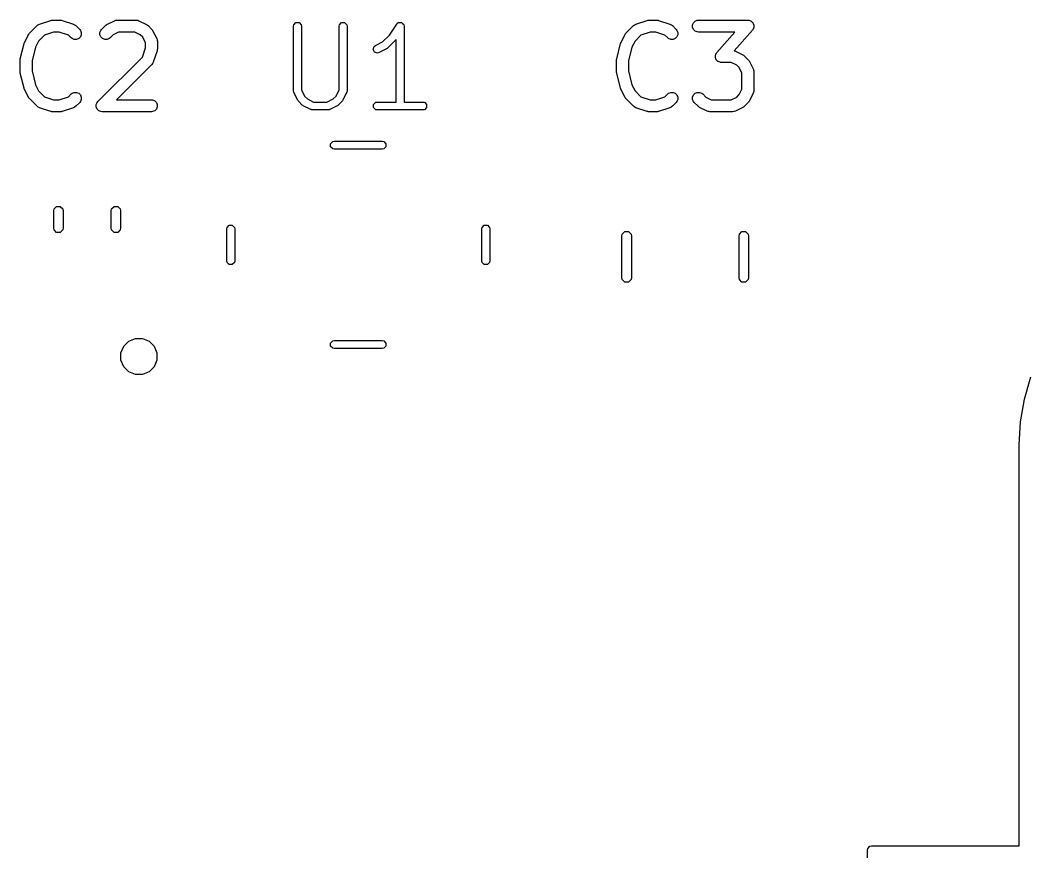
# Model space of a CAD drawing. Header units: inches. Extents: x 2.93 to 6.73, y -4.05 to -2.01.
# Drawn here: x 3.9787 to 4.4753, y -2.4179 to -2.0071 of the extents above; entities that cross this region are included whole.
import ezdxf

# ---------------------------------------------------------------- set-up
doc = ezdxf.new("R2010")
doc.units = ezdxf.units.IN
doc.header["$MEASUREMENT"] = 0
doc.layers.add('BLACK', color=7, linetype='CONTINUOUS')

msp = doc.modelspace()

# ---------------------------------------------------------------- linework, layer by layer
at = {"layer": 'BLACK', "linetype": 'CONTINUOUS'}
for p, q in [((3.98333, -2.01357), (3.98708, -2.00982)), ((3.98708, -2.00982), (3.98752, -2.00945)), ((3.98752, -2.00945), (3.98762, -2.00941)), ((3.98762, -2.00941), (3.9877, -2.00934)), ((3.9877, -2.00934), (3.98823, -2.00911)), ((3.98823, -2.00911), (3.99385, -2.00723)), ((3.99385, -2.00723), (3.99414, -2.00717)), ((3.99414, -2.00717), (3.99421, -2.00714)), ((3.99421, -2.00714), (3.99432, -2.00713)), ((3.99432, -2.00713), (3.99442, -2.0071)), ((3.99442, -2.0071), (3.9945, -2.00711)), ((3.9945, -2.00711), (3.99479, -2.00708)), ((3.99479, -2.00708), (3.99854, -2.00708)), ((3.99854, -2.00708), (3.99883, -2.00711)), ((3.99883, -2.00711), (3.99891, -2.0071)), ((3.99891, -2.0071), (3.99901, -2.00713)), ((3.99901, -2.00713), (3.99911, -2.00714)), ((3.99911, -2.00714), (3.99919, -2.00717)), ((3.99919, -2.00717), (3.99947, -2.00723)), ((3.99947, -2.00723), (4.0051, -2.00911)), ((4.0051, -2.00911), (4.00562, -2.00934)), ((4.00562, -2.00934), (4.0057, -2.00941)), ((4.0057, -2.00941), (4.0058, -2.00945)), ((4.0058, -2.00945), (4.00625, -2.00982)), ((4.00625, -2.00982), (4.00812, -2.01169)), ((4.01895, -2.01169), (4.02082, -2.00982)), ((4.02082, -2.00982), (4.02105, -2.00963)), ((4.02105, -2.00963), (4.0211, -2.00957)), ((4.0211, -2.00957), (4.02119, -2.00952)), ((4.02119, -2.00952), (4.02127, -2.00945)), ((4.02127, -2.00945), (4.02134, -2.00942)), ((4.02134, -2.00942), (4.02159, -2.00927)), ((4.02159, -2.00927), (4.02534, -2.00739)), ((4.02534, -2.00739), (4.02588, -2.00718)), ((4.02588, -2.00718), (4.02599, -2.00718)), ((4.02599, -2.00718), (4.02608, -2.00714)), ((4.02608, -2.00714), (4.02666, -2.00708)), ((4.02666, -2.00708), (4.03603, -2.00708)), ((4.03603, -2.00708), (4.03661, -2.00714)), ((4.03661, -2.00714), (4.03671, -2.00718)), ((4.03671, -2.00718), (4.03681, -2.00718)), ((4.03681, -2.00718), (4.03735, -2.00739)), ((4.03735, -2.00739), (4.0411, -2.00927)), ((4.0411, -2.00927), (4.04135, -2.00942)), ((4.04135, -2.00942), (4.04142, -2.00945)), ((4.04142, -2.00945), (4.0415, -2.00952)), ((4.0415, -2.00952), (4.04159, -2.00957)), ((4.04159, -2.00957), (4.04164, -2.00963)), ((4.04164, -2.00963), (4.04187, -2.00982)), ((4.04187, -2.00982), (4.04375, -2.01169)), ((4.1137, -2.01013), (4.11385, -2.00938)), ((4.1137, -2.04201), (4.1137, -2.01013)), ((4.11385, -2.00938), (4.11492, -2.00832)), ((4.11492, -2.00832), (4.11643, -2.00832)), ((4.11643, -2.00832), (4.11749, -2.00938)), ((4.11749, -2.00938), (4.11764, -2.01013)), ((4.11764, -2.01013), (4.11764, -2.04154)), ((4.1362, -2.01013), (4.13635, -2.00938)), ((4.1362, -2.04154), (4.1362, -2.01013)), ((4.13635, -2.00938), (4.13742, -2.00832)), ((4.13742, -2.00832), (4.13892, -2.00832)), ((4.13892, -2.00832), (4.13999, -2.00938)), ((4.13999, -2.00938), (4.14014, -2.01013)), ((4.14014, -2.01013), (4.14014, -2.04201)), ((4.16101, -2.0145), (4.16465, -2.00904)), ((4.16465, -2.00904), (4.1652, -2.0085)), ((4.1652, -2.0085), (4.1654, -2.00846)), ((4.1654, -2.00846), (4.16554, -2.00832)), ((4.16554, -2.00832), (4.16611, -2.00832)), ((4.16611, -2.00832), (4.16667, -2.0082)), ((4.16667, -2.0082), (4.16684, -2.00832)), ((4.16684, -2.00832), (4.16704, -2.00832)), ((4.16704, -2.00832), (4.16745, -2.00872)), ((4.16745, -2.00872), (4.16793, -2.00904)), ((4.16793, -2.00904), (4.16797, -2.00924)), ((4.16797, -2.00924), (4.16811, -2.00938)), ((4.16811, -2.00938), (4.16826, -2.01013)), ((4.16826, -2.01013), (4.16826, -2.04754)), ((4.27781, -2.01357), (4.28156, -2.00982)), ((4.28156, -2.00982), (4.28201, -2.00945)), ((4.28201, -2.00945), (4.28211, -2.00941)), ((4.28211, -2.00941), (4.28219, -2.00934)), ((4.28219, -2.00934), (4.28272, -2.00911)), ((4.28272, -2.00911), (4.28834, -2.00723)), ((4.28834, -2.00723), (4.28863, -2.00717)), ((4.28863, -2.00717), (4.2887, -2.00714)), ((4.2887, -2.00714), (4.2888, -2.00713)), ((4.2888, -2.00713), (4.28891, -2.0071)), ((4.28891, -2.0071), (4.28898, -2.00711)), ((4.28898, -2.00711), (4.28928, -2.00708)), ((4.28928, -2.00708), (4.29303, -2.00708)), ((4.29303, -2.00708), (4.29332, -2.00711)), ((4.29332, -2.00711), (4.2934, -2.0071)), ((4.2934, -2.0071), (4.2935, -2.00713)), ((4.2935, -2.00713), (4.2936, -2.00714)), ((4.2936, -2.00714), (4.29367, -2.00717)), ((4.29367, -2.00717), (4.29396, -2.00723)), ((4.29396, -2.00723), (4.29958, -2.00911)), ((4.29958, -2.00911), (4.30011, -2.00934)), ((4.30011, -2.00934), (4.30019, -2.00941)), ((4.30019, -2.00941), (4.30029, -2.00945)), ((4.30029, -2.00945), (4.30074, -2.00982)), ((4.30074, -2.00982), (4.30261, -2.01169)), ((4.31075, -2.00946), (4.31119, -2.00839)), ((4.31075, -2.01061), (4.31075, -2.00946)), ((4.31119, -2.01167), (4.31075, -2.01061)), ((4.31119, -2.00839), (4.31201, -2.00758)), ((4.31201, -2.00758), (4.31307, -2.00714)), ((4.31307, -2.00714), (4.31365, -2.00708)), ((4.31365, -2.00708), (4.33802, -2.00708)), ((4.33802, -2.00708), (4.33832, -2.00711)), ((4.33832, -2.00711), (4.3384, -2.0071)), ((4.3384, -2.0071), (4.33846, -2.00712)), ((4.33846, -2.00712), (4.3386, -2.00714)), ((4.3386, -2.00714), (4.33904, -2.00732)), ((4.33904, -2.00732), (4.33949, -2.00747)), ((4.33949, -2.00747), (4.33957, -2.00754)), ((4.33957, -2.00754), (4.33966, -2.00758)), ((4.33966, -2.00758), (4.34, -2.00792)), ((4.34, -2.00792), (4.34036, -2.00823)), ((4.34036, -2.00823), (4.3404, -2.00832)), ((4.3404, -2.00832), (4.34048, -2.00839)), ((4.34048, -2.00839), (4.34066, -2.00883)), ((4.34073, -2.01105), (4.34058, -2.01151)), ((4.34066, -2.00883), (4.34087, -2.00926)), ((4.34092, -2.01061), (4.34073, -2.01105)), ((4.34087, -2.00926), (4.34088, -2.00936)), ((4.34088, -2.00936), (4.34092, -2.00946)), ((4.34092, -2.00946), (4.34092, -2.00994)), ((4.34092, -2.00994), (4.34095, -2.01041)), ((4.34095, -2.01041), (4.34092, -2.01051)), ((4.34092, -2.01051), (4.34092, -2.01061)), ((3.9809, -2.01809), (3.98277, -2.01434)), ((3.98277, -2.01434), (3.98293, -2.01409)), ((3.98293, -2.01409), (3.98296, -2.01402)), ((3.98296, -2.01402), (3.98303, -2.01394)), ((3.98303, -2.01394), (3.98308, -2.01385)), ((3.98308, -2.01385), (3.98314, -2.01379)), ((3.98314, -2.01379), (3.98333, -2.01357)), ((3.99076, -2.01449), (3.98784, -2.01741)), ((3.99527, -2.01299), (3.99076, -2.01449)), ((3.99806, -2.01299), (3.99527, -2.01299)), ((4.00257, -2.01449), (3.99806, -2.01299)), ((4.00395, -2.01587), (4.00257, -2.01449)), ((4.0044, -2.01624), (4.00395, -2.01587)), ((4.00849, -2.01542), (4.00768, -2.01624)), ((4.00812, -2.01169), (4.00849, -2.01214)), ((4.00849, -2.01214), (4.00893, -2.01321)), ((4.00893, -2.01436), (4.00849, -2.01542)), ((4.00893, -2.01321), (4.00893, -2.01436)), ((4.01814, -2.01321), (4.01858, -2.01214)), ((4.01814, -2.01436), (4.01814, -2.01321)), ((4.01858, -2.01542), (4.01814, -2.01436)), ((4.01858, -2.01214), (4.01895, -2.01169)), ((4.01939, -2.01624), (4.01858, -2.01542)), ((4.02312, -2.01587), (4.02268, -2.01624)), ((4.02466, -2.01433), (4.02312, -2.01587)), ((4.02736, -2.01299), (4.02466, -2.01433)), ((4.03534, -2.01299), (4.02736, -2.01299)), ((4.03803, -2.01433), (4.03534, -2.01299)), ((4.03923, -2.01553), (4.03803, -2.01433)), ((4.04058, -2.01823), (4.03923, -2.01553)), ((4.04375, -2.01169), (4.04393, -2.01192)), ((4.04393, -2.01192), (4.04399, -2.01197)), ((4.04399, -2.01197), (4.04405, -2.01206)), ((4.04405, -2.01206), (4.04411, -2.01214)), ((4.04411, -2.01214), (4.04414, -2.01221)), ((4.04414, -2.01221), (4.0443, -2.01246)), ((4.0443, -2.01246), (4.04617, -2.01621)), ((4.15763, -2.01789), (4.16101, -2.0145)), ((4.27539, -2.01809), (4.27726, -2.01434)), ((4.27726, -2.01434), (4.27742, -2.01409)), ((4.27742, -2.01409), (4.27745, -2.01402)), ((4.27745, -2.01402), (4.27751, -2.01394)), ((4.27751, -2.01394), (4.27757, -2.01385)), ((4.27757, -2.01385), (4.27763, -2.01379)), ((4.27763, -2.01379), (4.27781, -2.01357)), ((4.28525, -2.01449), (4.28233, -2.01741)), ((4.28976, -2.01299), (4.28525, -2.01449)), ((4.29255, -2.01299), (4.28976, -2.01299)), ((4.29706, -2.01449), (4.29255, -2.01299)), ((4.29844, -2.01587), (4.29706, -2.01449)), ((4.29888, -2.01624), (4.29844, -2.01587)), ((4.30298, -2.01542), (4.30217, -2.01624)), ((4.30261, -2.01169), (4.30298, -2.01214)), ((4.30298, -2.01214), (4.30342, -2.01321)), ((4.30342, -2.01436), (4.30298, -2.01542)), ((4.30342, -2.01321), (4.30342, -2.01436)), ((4.31201, -2.01249), (4.31119, -2.01167)), ((4.31307, -2.01293), (4.31201, -2.01249)), ((4.31365, -2.01299), (4.31307, -2.01293)), ((4.33151, -2.01299), (4.31365, -2.01299)), ((4.32267, -2.02309), (4.33151, -2.01299)), ((4.34024, -2.01198), (4.33131, -2.02219)), ((4.34042, -2.01173), (4.34024, -2.01198)), ((4.34048, -2.01167), (4.34042, -2.01173)), ((4.3405, -2.01162), (4.34048, -2.01167)), ((4.34058, -2.01151), (4.3405, -2.01162)), ((3.9788, -2.02619), (3.98067, -2.01869)), ((3.98067, -2.01869), (3.98069, -2.01865)), ((3.98069, -2.01863), (3.98078, -2.01839)), ((3.98069, -2.01865), (3.98069, -2.01863)), ((3.98078, -2.01839), (3.98087, -2.01814)), ((3.98087, -2.01814), (3.98088, -2.01813)), ((3.98088, -2.01813), (3.9809, -2.01809)), ((3.98633, -2.02044), (3.98462, -2.02727)), ((3.98784, -2.01741), (3.98633, -2.02044)), ((4.00546, -2.01668), (4.0044, -2.01624)), ((4.00661, -2.01668), (4.00546, -2.01668)), ((4.00768, -2.01624), (4.00661, -2.01668)), ((4.02046, -2.01668), (4.01939, -2.01624)), ((4.02161, -2.01668), (4.02046, -2.01668)), ((4.02268, -2.01624), (4.02161, -2.01668)), ((4.03908, -2.02531), (4.04058, -2.0208)), ((4.04058, -2.0208), (4.04058, -2.01823)), ((4.04617, -2.01621), (4.04638, -2.01675)), ((4.04638, -2.01675), (4.04639, -2.01686)), ((4.04639, -2.01686), (4.04643, -2.01696)), ((4.04643, -2.01696), (4.04648, -2.01753)), ((4.04648, -2.01753), (4.04648, -2.02128)), ((4.15308, -2.02152), (4.15356, -2.02009)), ((4.15356, -2.02009), (4.15416, -2.01962)), ((4.15416, -2.01962), (4.15763, -2.01789)), ((4.15992, -2.02108), (4.15967, -2.02127)), ((4.16018, -2.0209), (4.15992, -2.02108)), ((4.16393, -2.01715), (4.16018, -2.0209)), ((4.16404, -2.01699), (4.16393, -2.01715)), ((4.16418, -2.01685), (4.16404, -2.01699)), ((4.16432, -2.01664), (4.16418, -2.01685)), ((4.16432, -2.04754), (4.16432, -2.01664)), ((4.27329, -2.02619), (4.27516, -2.01869)), ((4.27516, -2.01869), (4.27518, -2.01865)), ((4.27518, -2.01863), (4.27527, -2.01839)), ((4.27518, -2.01865), (4.27518, -2.01863)), ((4.27527, -2.01839), (4.27536, -2.01814)), ((4.27536, -2.01814), (4.27537, -2.01813)), ((4.27537, -2.01813), (4.27539, -2.01809)), ((4.28081, -2.02044), (4.27911, -2.02727)), ((4.28233, -2.01741), (4.28081, -2.02044)), ((4.29995, -2.01668), (4.29888, -2.01624)), ((4.3011, -2.01668), (4.29995, -2.01668)), ((4.30217, -2.01624), (4.3011, -2.01668)), ((4.01707, -2.04731), (4.03908, -2.02531)), ((4.04633, -2.02221), (4.04446, -2.02784)), ((4.0464, -2.02193), (4.04633, -2.02221)), ((4.04643, -2.02186), (4.0464, -2.02193)), ((4.04644, -2.02175), (4.04643, -2.02186)), ((4.04646, -2.02165), (4.04644, -2.02175)), ((4.04648, -2.02128), (4.04646, -2.02157)), ((4.04646, -2.02157), (4.04646, -2.02165)), ((4.15375, -2.02287), (4.15308, -2.02152)), ((4.15518, -2.02335), (4.15375, -2.02287)), ((4.15592, -2.02314), (4.15518, -2.02335)), ((4.15967, -2.02127), (4.15592, -2.02314)), ((4.32197, -2.02465), (4.322, -2.02455)), ((4.322, -2.02513), (4.32197, -2.02465)), ((4.322, -2.02445), (4.32218, -2.02401)), ((4.322, -2.02455), (4.322, -2.02445)), ((4.322, -2.02561), (4.322, -2.02513)), ((4.32204, -2.0257), (4.322, -2.02561)), ((4.32205, -2.0258), (4.32204, -2.0257)), ((4.32226, -2.02623), (4.32205, -2.0258)), ((4.32218, -2.02401), (4.32234, -2.02356)), ((4.32234, -2.02356), (4.32242, -2.02344)), ((4.32242, -2.02344), (4.32244, -2.02339)), ((4.32244, -2.02339), (4.3225, -2.02333)), ((4.3225, -2.02333), (4.32267, -2.02309)), ((4.33131, -2.02219), (4.33184, -2.02239)), ((4.33184, -2.02239), (4.33559, -2.02426)), ((4.33559, -2.02426), (4.33584, -2.02442)), ((4.33584, -2.02442), (4.33591, -2.02445)), ((4.33591, -2.02445), (4.33599, -2.02452)), ((4.33599, -2.02452), (4.33608, -2.02457)), ((4.33608, -2.02457), (4.33613, -2.02463)), ((4.33613, -2.02463), (4.33636, -2.02482)), ((4.33636, -2.02482), (4.33823, -2.02669)), ((3.97871, -2.02691), (3.97872, -2.0268)), ((3.97871, -2.03253), (3.97871, -2.02691)), ((3.97872, -2.02676), (3.97875, -2.02655)), ((3.97872, -2.0268), (3.97872, -2.02676)), ((3.97875, -2.02655), (3.97877, -2.02633)), ((3.97877, -2.02633), (3.97879, -2.02629)), ((3.97879, -2.02629), (3.9788, -2.02619)), ((3.98462, -2.02727), (3.98462, -2.03217)), ((4.04375, -2.02899), (4.02629, -2.04645)), ((4.04411, -2.02855), (4.04375, -2.02899)), ((4.04415, -2.02845), (4.04411, -2.02855)), ((4.04422, -2.02837), (4.04415, -2.02845)), ((4.04446, -2.02784), (4.04422, -2.02837)), ((4.2732, -2.02676), (4.27324, -2.02655)), ((4.27321, -2.0268), (4.2732, -2.02676)), ((4.2732, -2.02691), (4.27321, -2.0268)), ((4.2732, -2.03253), (4.2732, -2.02691)), ((4.27324, -2.02655), (4.27326, -2.02633)), ((4.27326, -2.02633), (4.27327, -2.02629)), ((4.27327, -2.02629), (4.27329, -2.02619)), ((4.27911, -2.02727), (4.27911, -2.03217)), ((4.32244, -2.02667), (4.32226, -2.02623)), ((4.32251, -2.02674), (4.32244, -2.02667)), ((4.32256, -2.02683), (4.32251, -2.02674)), ((4.32292, -2.02715), (4.32256, -2.02683)), ((4.32326, -2.02749), (4.32292, -2.02715)), ((4.32335, -2.02752), (4.32326, -2.02749)), ((4.32342, -2.02759), (4.32335, -2.02752)), ((4.32388, -2.02774), (4.32342, -2.02759)), ((4.32432, -2.02793), (4.32388, -2.02774)), ((4.32446, -2.02794), (4.32432, -2.02793)), ((4.32451, -2.02796), (4.32446, -2.02794)), ((4.32459, -2.02795), (4.32451, -2.02796)), ((4.3249, -2.02798), (4.32459, -2.02795)), ((4.32982, -2.02798), (4.3249, -2.02798)), ((4.33252, -2.02933), (4.32982, -2.02798)), ((4.33372, -2.03053), (4.33252, -2.02933)), ((4.33507, -2.03323), (4.33372, -2.03053)), ((4.33823, -2.02669), (4.33842, -2.02692)), ((4.33842, -2.02692), (4.33848, -2.02697)), ((4.33848, -2.02697), (4.33853, -2.02706)), ((4.33853, -2.02706), (4.3386, -2.02714)), ((4.3386, -2.02714), (4.33863, -2.02721)), ((4.33863, -2.02721), (4.33879, -2.02746)), ((4.33879, -2.02746), (4.34066, -2.03121)), ((3.97872, -2.03263), (3.97871, -2.03253)), ((3.97872, -2.03267), (3.97872, -2.03263)), ((3.97875, -2.03289), (3.97872, -2.03267)), ((3.97877, -2.03311), (3.97875, -2.03289)), ((3.97879, -2.03315), (3.97877, -2.03311)), ((3.9788, -2.03325), (3.97879, -2.03315)), ((3.98067, -2.04074), (3.9788, -2.03325)), ((3.98462, -2.03217), (3.98633, -2.039)), ((4.27321, -2.03263), (4.2732, -2.03253)), ((4.2732, -2.03267), (4.27321, -2.03263)), ((4.27324, -2.03289), (4.2732, -2.03267)), ((4.27326, -2.03311), (4.27324, -2.03289)), ((4.27327, -2.03315), (4.27326, -2.03311)), ((4.27329, -2.03325), (4.27327, -2.03315)), ((4.27516, -2.04074), (4.27329, -2.03325)), ((4.27911, -2.03217), (4.28081, -2.039)), ((4.33507, -2.04121), (4.33507, -2.03323)), ((4.34066, -2.03121), (4.34087, -2.03175)), ((4.34087, -2.03175), (4.34088, -2.03186)), ((4.34088, -2.03186), (4.34092, -2.03195)), ((4.34092, -2.03195), (4.34097, -2.03253)), ((4.34097, -2.03253), (4.34097, -2.0419)), ((3.98069, -2.04079), (3.98067, -2.04074)), ((3.98069, -2.04081), (3.98069, -2.04079)), ((3.98078, -2.04105), (3.98069, -2.04081)), ((3.98633, -2.039), (3.98784, -2.04203)), ((4.27518, -2.04079), (4.27516, -2.04074)), ((4.27518, -2.04081), (4.27518, -2.04079)), ((4.27527, -2.04105), (4.27518, -2.04081)), ((4.28081, -2.039), (4.28233, -2.04203)), ((3.98087, -2.04129), (3.98078, -2.04105)), ((3.98088, -2.04131), (3.98087, -2.04129)), ((3.9809, -2.04135), (3.98088, -2.04131)), ((3.98277, -2.0451), (3.9809, -2.04135)), ((3.98293, -2.04535), (3.98277, -2.0451)), ((3.98296, -2.04542), (3.98293, -2.04535)), ((3.98303, -2.0455), (3.98296, -2.04542)), ((3.98308, -2.04559), (3.98303, -2.0455)), ((3.98314, -2.04564), (3.98308, -2.04559)), ((3.98333, -2.04587), (3.98314, -2.04564)), ((3.98708, -2.04962), (3.98333, -2.04587)), ((3.98784, -2.04203), (3.99076, -2.04495)), ((3.99076, -2.04495), (3.99527, -2.04645)), ((3.99806, -2.04645), (4.00257, -2.04495)), ((4.00257, -2.04495), (4.00395, -2.04356)), ((4.00395, -2.04356), (4.0044, -2.0432)), ((4.0044, -2.0432), (4.00546, -2.04276)), ((4.00546, -2.04276), (4.00661, -2.04276)), ((4.00661, -2.04276), (4.00768, -2.0432)), ((4.00768, -2.0432), (4.00849, -2.04401)), ((4.00849, -2.04401), (4.00893, -2.04508)), ((4.00893, -2.04508), (4.00893, -2.04623)), ((4.11372, -2.0421), (4.1137, -2.04201)), ((4.11371, -2.04215), (4.11372, -2.0421)), ((4.11379, -2.04245), (4.11371, -2.04215)), ((4.11385, -2.04276), (4.11379, -2.04245)), ((4.11389, -2.04279), (4.11385, -2.04276)), ((4.11391, -2.04289), (4.11389, -2.04279)), ((4.11579, -2.04664), (4.11391, -2.04289)), ((4.11764, -2.04154), (4.11917, -2.04459)), ((4.11917, -2.04459), (4.12059, -2.04601)), ((4.13325, -2.04601), (4.13468, -2.04459)), ((4.13468, -2.04459), (4.1362, -2.04154)), ((4.13993, -2.04289), (4.13806, -2.04664)), ((4.13996, -2.04279), (4.13993, -2.04289)), ((4.13999, -2.04276), (4.13996, -2.04279)), ((4.14005, -2.04245), (4.13999, -2.04276)), ((4.14013, -2.04215), (4.14005, -2.04245)), ((4.14014, -2.04201), (4.14012, -2.0421)), ((4.14012, -2.0421), (4.14013, -2.04215)), ((4.27536, -2.04129), (4.27527, -2.04105)), ((4.27537, -2.04131), (4.27536, -2.04129)), ((4.27539, -2.04135), (4.27537, -2.04131)), ((4.27726, -2.0451), (4.27539, -2.04135)), ((4.27742, -2.04535), (4.27726, -2.0451)), ((4.27745, -2.04542), (4.27742, -2.04535)), ((4.27751, -2.0455), (4.27745, -2.04542)), ((4.27757, -2.04559), (4.27751, -2.0455)), ((4.27763, -2.04564), (4.27757, -2.04559)), ((4.27781, -2.04587), (4.27763, -2.04564)), ((4.28156, -2.04962), (4.27781, -2.04587)), ((4.28233, -2.04203), (4.28525, -2.04495)), ((4.28525, -2.04495), (4.28976, -2.04645)), ((4.29255, -2.04645), (4.29706, -2.04495)), ((4.29706, -2.04495), (4.29844, -2.04356)), ((4.29844, -2.04356), (4.29888, -2.0432)), ((4.29888, -2.0432), (4.29995, -2.04276)), ((4.29995, -2.04276), (4.3011, -2.04276)), ((4.3011, -2.04276), (4.30217, -2.0432)), ((4.30217, -2.0432), (4.30298, -2.04401)), ((4.30298, -2.04401), (4.30342, -2.04508)), ((4.30342, -2.04508), (4.30342, -2.04623)), ((4.31075, -2.04508), (4.31119, -2.04401)), ((4.31075, -2.04623), (4.31075, -2.04508)), ((4.31119, -2.04401), (4.31201, -2.0432)), ((4.31201, -2.0432), (4.31307, -2.04276)), ((4.31307, -2.04276), (4.31422, -2.04276)), ((4.31422, -2.04276), (4.31529, -2.0432)), ((4.31529, -2.0432), (4.31574, -2.04356)), ((4.31574, -2.04356), (4.31727, -2.0451)), ((4.31727, -2.0451), (4.31997, -2.04645)), ((4.32982, -2.04645), (4.33252, -2.0451)), ((4.33252, -2.0451), (4.33372, -2.0439)), ((4.33372, -2.0439), (4.33507, -2.04121)), ((4.34066, -2.04322), (4.33879, -2.04697)), ((4.34087, -2.04268), (4.34066, -2.04322)), ((4.34088, -2.04258), (4.34087, -2.04268)), ((4.34092, -2.04248), (4.34088, -2.04258)), ((4.34097, -2.0419), (4.34092, -2.04248)), ((3.98752, -2.04998), (3.98708, -2.04962)), ((3.98762, -2.05002), (3.98752, -2.04998)), ((3.9877, -2.05009), (3.98762, -2.05002)), ((3.98823, -2.05033), (3.9877, -2.05009)), ((3.99385, -2.0522), (3.98823, -2.05033)), ((3.99527, -2.04645), (3.99806, -2.04645)), ((4.0051, -2.05033), (3.99947, -2.0522)), ((4.00562, -2.05009), (4.0051, -2.05033)), ((4.0057, -2.05002), (4.00562, -2.05009)), ((4.0058, -2.04998), (4.0057, -2.05002)), ((4.00625, -2.04962), (4.0058, -2.04998)), ((4.00812, -2.04774), (4.00625, -2.04962)), ((4.00849, -2.04729), (4.00812, -2.04774)), ((4.00893, -2.04623), (4.00849, -2.04729)), ((4.01626, -2.04883), (4.0167, -2.04776)), ((4.01626, -2.04998), (4.01626, -2.04883)), ((4.0167, -2.05104), (4.01626, -2.04998)), ((4.0167, -2.04776), (4.01707, -2.04731)), ((4.02629, -2.04645), (4.04353, -2.04645)), ((4.04353, -2.04645), (4.04411, -2.04651)), ((4.04411, -2.04651), (4.04517, -2.04695)), ((4.04517, -2.04695), (4.04599, -2.04776)), ((4.04599, -2.04776), (4.04643, -2.04883)), ((4.04643, -2.04998), (4.04599, -2.05104)), ((4.04643, -2.04883), (4.04643, -2.04998)), ((4.11598, -2.04688), (4.11579, -2.04664)), ((4.11616, -2.04715), (4.11598, -2.04688)), ((4.11803, -2.04902), (4.11616, -2.04715)), ((4.11829, -2.0492), (4.11803, -2.04902)), ((4.11854, -2.04939), (4.11829, -2.0492)), ((4.12229, -2.05127), (4.11854, -2.04939)), ((4.12059, -2.04601), (4.12364, -2.04754)), ((4.12364, -2.04754), (4.13021, -2.04754)), ((4.13021, -2.04754), (4.13325, -2.04601)), ((4.1353, -2.04939), (4.13155, -2.05127)), ((4.13555, -2.0492), (4.1353, -2.04939)), ((4.13581, -2.04902), (4.13555, -2.0492)), ((4.13769, -2.04715), (4.13581, -2.04902)), ((4.13786, -2.04688), (4.13769, -2.04715)), ((4.13806, -2.04664), (4.13786, -2.04688)), ((4.15322, -2.04875), (4.15429, -2.04769)), ((4.15322, -2.05026), (4.15322, -2.04875)), ((4.15429, -2.05132), (4.15322, -2.05026)), ((4.15429, -2.04769), (4.15504, -2.04754)), ((4.15504, -2.04754), (4.16432, -2.04754)), ((4.16826, -2.04754), (4.17754, -2.04754)), ((4.17754, -2.04754), (4.17829, -2.04769)), ((4.17829, -2.04769), (4.17936, -2.04875)), ((4.17936, -2.05026), (4.17829, -2.05132)), ((4.17936, -2.04875), (4.17936, -2.05026)), ((4.28201, -2.04998), (4.28156, -2.04962)), ((4.28211, -2.05002), (4.28201, -2.04998)), ((4.28219, -2.05009), (4.28211, -2.05002)), ((4.28272, -2.05033), (4.28219, -2.05009)), ((4.28834, -2.0522), (4.28272, -2.05033)), ((4.28976, -2.04645), (4.29255, -2.04645)), ((4.29958, -2.05033), (4.29396, -2.0522)), ((4.30011, -2.05009), (4.29958, -2.05033)), ((4.30019, -2.05002), (4.30011, -2.05009)), ((4.30029, -2.04998), (4.30019, -2.05002)), ((4.30074, -2.04962), (4.30029, -2.04998)), ((4.30261, -2.04774), (4.30074, -2.04962)), ((4.30298, -2.04729), (4.30261, -2.04774)), ((4.30342, -2.04623), (4.30298, -2.04729)), ((4.31119, -2.04729), (4.31075, -2.04623)), ((4.31156, -2.04774), (4.31119, -2.04729)), ((4.31344, -2.04962), (4.31156, -2.04774)), ((4.31366, -2.0498), (4.31344, -2.04962)), ((4.31371, -2.04986), (4.31366, -2.0498)), ((4.3138, -2.04992), (4.31371, -2.04986)), ((4.31388, -2.04998), (4.3138, -2.04992)), ((4.31395, -2.05001), (4.31388, -2.04998)), ((4.3142, -2.05017), (4.31395, -2.05001)), ((4.31795, -2.05204), (4.3142, -2.05017)), ((4.31997, -2.04645), (4.32982, -2.04645)), ((4.33559, -2.05017), (4.33184, -2.05204)), ((4.33584, -2.05001), (4.33559, -2.05017)), ((4.33591, -2.04998), (4.33584, -2.05001)), ((4.33599, -2.04992), (4.33591, -2.04998)), ((4.33608, -2.04986), (4.33599, -2.04992)), ((4.33613, -2.0498), (4.33608, -2.04986)), ((4.33636, -2.04962), (4.33613, -2.0498)), ((4.33823, -2.04774), (4.33636, -2.04962)), ((4.33842, -2.04751), (4.33823, -2.04774)), ((4.33848, -2.04746), (4.33842, -2.04751)), ((4.33853, -2.04737), (4.33848, -2.04746)), ((4.3386, -2.04729), (4.33853, -2.04737)), ((4.33863, -2.04722), (4.3386, -2.04729)), ((4.33879, -2.04697), (4.33863, -2.04722)), ((3.99414, -2.05227), (3.99385, -2.0522)), ((3.99421, -2.0523), (3.99414, -2.05227)), ((3.99432, -2.05231), (3.99421, -2.0523)), ((3.99442, -2.05233), (3.99432, -2.05231)), ((3.9945, -2.05233), (3.99442, -2.05233)), ((3.99479, -2.05236), (3.9945, -2.05233)), ((3.99854, -2.05236), (3.99479, -2.05236)), ((3.99883, -2.05233), (3.99854, -2.05236)), ((3.99891, -2.05233), (3.99883, -2.05233)), ((3.99901, -2.05231), (3.99891, -2.05233)), ((3.99911, -2.0523), (3.99901, -2.05231)), ((3.99919, -2.05227), (3.99911, -2.0523)), ((3.99947, -2.0522), (3.99919, -2.05227)), ((4.01752, -2.05186), (4.0167, -2.05104)), ((4.01858, -2.0523), (4.01752, -2.05186)), ((4.01916, -2.05236), (4.01858, -2.0523)), ((4.04353, -2.05236), (4.01916, -2.05236)), ((4.04411, -2.0523), (4.04353, -2.05236)), ((4.04517, -2.05186), (4.04411, -2.0523)), ((4.04599, -2.05104), (4.04517, -2.05186)), ((4.12239, -2.05129), (4.12229, -2.05127)), ((4.12242, -2.05132), (4.12239, -2.05129)), ((4.12273, -2.05138), (4.12242, -2.05132)), ((4.12303, -2.05147), (4.12273, -2.05138)), ((4.12308, -2.05145), (4.12303, -2.05147)), ((4.12317, -2.05147), (4.12308, -2.05145)), ((4.13067, -2.05147), (4.12317, -2.05147)), ((4.13077, -2.05145), (4.13067, -2.05147)), ((4.13081, -2.05147), (4.13077, -2.05145)), ((4.13111, -2.05138), (4.13081, -2.05147)), ((4.13142, -2.05132), (4.13111, -2.05138)), ((4.13146, -2.05129), (4.13142, -2.05132)), ((4.13155, -2.05127), (4.13146, -2.05129)), ((4.15504, -2.05147), (4.15429, -2.05132)), ((4.17754, -2.05147), (4.15504, -2.05147)), ((4.17829, -2.05132), (4.17754, -2.05147)), ((4.28863, -2.05227), (4.28834, -2.0522)), ((4.2887, -2.0523), (4.28863, -2.05227)), ((4.2888, -2.05231), (4.2887, -2.0523)), ((4.28891, -2.05233), (4.2888, -2.05231)), ((4.28898, -2.05233), (4.28891, -2.05233)), ((4.28928, -2.05236), (4.28898, -2.05233)), ((4.29303, -2.05236), (4.28928, -2.05236)), ((4.29332, -2.05233), (4.29303, -2.05236)), ((4.2934, -2.05233), (4.29332, -2.05233)), ((4.2935, -2.05231), (4.2934, -2.05233)), ((4.2936, -2.0523), (4.2935, -2.05231)), ((4.29367, -2.05227), (4.2936, -2.0523)), ((4.29396, -2.0522), (4.29367, -2.05227)), ((4.31849, -2.05225), (4.31795, -2.05204)), ((4.3186, -2.05226), (4.31849, -2.05225)), ((4.3187, -2.0523), (4.3186, -2.05226)), ((4.31927, -2.05236), (4.3187, -2.0523)), ((4.33052, -2.05236), (4.31927, -2.05236)), ((4.3311, -2.0523), (4.33052, -2.05236)), ((4.3312, -2.05226), (4.3311, -2.0523)), ((4.3313, -2.05225), (4.3312, -2.05226)), ((4.33184, -2.05204), (4.3313, -2.05225)), ((4.13204, -2.06814), (4.1331, -2.06708)), ((4.13204, -2.06965), (4.13204, -2.06814)), ((4.1331, -2.07072), (4.13204, -2.06965)), ((4.1331, -2.06708), (4.13386, -2.06693)), ((4.13386, -2.07087), (4.1331, -2.07072)), ((4.13386, -2.06693), (4.15748, -2.06693)), ((4.15748, -2.06693), (4.15823, -2.06708)), ((4.15823, -2.07072), (4.15748, -2.07087)), ((4.15823, -2.06708), (4.1593, -2.06814)), ((4.1593, -2.06965), (4.15823, -2.07072)), ((4.1593, -2.06814), (4.1593, -2.06965)), ((4.15748, -2.07087), (4.13386, -2.07087)), ((3.99528, -2.10127), (3.99546, -2.10036)), ((3.99546, -2.10036), (3.99673, -2.09908)), ((3.99673, -2.09908), (3.99854, -2.09908)), ((3.99854, -2.09908), (3.99982, -2.10036)), ((3.99982, -2.10036), (4, -2.10127)), ((4.02362, -2.10127), (4.0238, -2.10036)), ((4.0238, -2.10036), (4.02508, -2.09908)), ((4.02508, -2.09908), (4.02689, -2.09908)), ((4.02689, -2.09908), (4.02817, -2.10036)), ((4.02817, -2.10036), (4.02835, -2.10127)), ((3.99528, -2.10976), (3.99528, -2.10127)), ((4, -2.10127), (4, -2.10976)), ((4.02362, -2.10976), (4.02362, -2.10127)), ((4.02835, -2.10127), (4.02835, -2.10976)), ((3.99546, -2.11066), (3.99528, -2.10976)), ((4, -2.10976), (3.99982, -2.11066)), ((4.0238, -2.11066), (4.02362, -2.10976)), ((4.02835, -2.10976), (4.02817, -2.11066)), ((4.08071, -2.11024), (4.08086, -2.10948)), ((4.08071, -2.12598), (4.08071, -2.11024)), ((4.08086, -2.10948), (4.08192, -2.10842)), ((4.08192, -2.10842), (4.08343, -2.10842)), ((4.08343, -2.10842), (4.0845, -2.10948)), ((4.0845, -2.10948), (4.08465, -2.11024)), ((4.08465, -2.11024), (4.08465, -2.12598)), ((4.20669, -2.11024), (4.20684, -2.10948)), ((4.20669, -2.12598), (4.20669, -2.11024)), ((4.20684, -2.10948), (4.20791, -2.10842)), ((4.20791, -2.10842), (4.20941, -2.10842)), ((4.20941, -2.10842), (4.21048, -2.10948)), ((4.21048, -2.10948), (4.21063, -2.11024)), ((4.21063, -2.11024), (4.21063, -2.12598)), ((3.99673, -2.11194), (3.99546, -2.11066)), ((3.99854, -2.11194), (3.99673, -2.11194)), ((3.99982, -2.11066), (3.99854, -2.11194)), ((4.02508, -2.11194), (4.0238, -2.11066)), ((4.02689, -2.11194), (4.02508, -2.11194)), ((4.02817, -2.11066), (4.02689, -2.11194)), ((4.27579, -2.11373), (4.27597, -2.11283)), ((4.27579, -2.1343), (4.27579, -2.11373)), ((4.27597, -2.11283), (4.27725, -2.11155)), ((4.27725, -2.11155), (4.27905, -2.11155)), ((4.27905, -2.11155), (4.28033, -2.11283)), ((4.28033, -2.11283), (4.28051, -2.11373)), ((4.28051, -2.11373), (4.28051, -2.1343)), ((4.33366, -2.11373), (4.33384, -2.11283)), ((4.33366, -2.1343), (4.33366, -2.11373)), ((4.33384, -2.11283), (4.33512, -2.11155)), ((4.33512, -2.11155), (4.33693, -2.11155)), ((4.33693, -2.11155), (4.33821, -2.11283)), ((4.33821, -2.11283), (4.33839, -2.11373)), ((4.33839, -2.11373), (4.33839, -2.1343)), ((4.08086, -2.12674), (4.08071, -2.12598)), ((4.08192, -2.1278), (4.08086, -2.12674)), ((4.08343, -2.1278), (4.08192, -2.1278)), ((4.0845, -2.12674), (4.08343, -2.1278)), ((4.08465, -2.12598), (4.0845, -2.12674)), ((4.20684, -2.12674), (4.20669, -2.12598)), ((4.20791, -2.1278), (4.20684, -2.12674)), ((4.20941, -2.1278), (4.20791, -2.1278)), ((4.21048, -2.12674), (4.20941, -2.1278)), ((4.21063, -2.12598), (4.21048, -2.12674)), ((4.27597, -2.13521), (4.27579, -2.1343)), ((4.27725, -2.13648), (4.27597, -2.13521)), ((4.28033, -2.13521), (4.27905, -2.13648)), ((4.28051, -2.1343), (4.28033, -2.13521)), ((4.33384, -2.13521), (4.33366, -2.1343)), ((4.33512, -2.13648), (4.33384, -2.13521)), ((4.33821, -2.13521), (4.33693, -2.13648)), ((4.33839, -2.1343), (4.33821, -2.13521)), ((4.27905, -2.13648), (4.27725, -2.13648)), ((4.33693, -2.13648), (4.33512, -2.13648)), ((4.03236, -2.16569), (4.03563, -2.16434)), ((4.03563, -2.16434), (4.03917, -2.16434)), ((4.03917, -2.16434), (4.04244, -2.16569)), ((4.02851, -2.17146), (4.02986, -2.16819)), ((4.02986, -2.16819), (4.03236, -2.16569)), ((4.04244, -2.16569), (4.04494, -2.16819)), ((4.04494, -2.16819), (4.04629, -2.17146)), ((4.13204, -2.16657), (4.1331, -2.1655)), ((4.13204, -2.16808), (4.13204, -2.16657)), ((4.1331, -2.16914), (4.13204, -2.16808)), ((4.1331, -2.1655), (4.13386, -2.16535)), ((4.13386, -2.16929), (4.1331, -2.16914)), ((4.13386, -2.16535), (4.15748, -2.16535)), ((4.15748, -2.16929), (4.13386, -2.16929)), ((4.15748, -2.16535), (4.15823, -2.1655)), ((4.15823, -2.16914), (4.15748, -2.16929)), ((4.15823, -2.1655), (4.1593, -2.16657)), ((4.1593, -2.16808), (4.15823, -2.16914)), ((4.1593, -2.16657), (4.1593, -2.16808)), ((4.02851, -2.175), (4.02851, -2.17146)), ((4.02986, -2.17827), (4.02851, -2.175)), ((4.04629, -2.175), (4.04494, -2.17827)), ((4.04629, -2.17146), (4.04629, -2.175)), ((4.03236, -2.18077), (4.02986, -2.17827)), ((4.04494, -2.17827), (4.04244, -2.18077)), ((4.03563, -2.18212), (4.03236, -2.18077)), ((4.03917, -2.18212), (4.03563, -2.18212)), ((4.04244, -2.18077), (4.03917, -2.18212)), ((4.4746, -2.19424), (4.47777, -2.18325)), ((4.47269, -2.20551), (4.4746, -2.19424)), ((4.47205, -2.21693), (4.47269, -2.20551)), ((4.47205, -2.41496), (4.47205, -2.21693)), ((4.39705, -2.41693), (4.3972, -2.41618)), ((4.39705, -2.71693), (4.39705, -2.41693)), ((4.3972, -2.41618), (4.39826, -2.41511)), ((4.39826, -2.41511), (4.39902, -2.41496)), ((4.39902, -2.41496), (4.47205, -2.41496))]:
    msp.add_line(p, q, dxfattribs=at)

doc.saveas('drawing.dxf')
